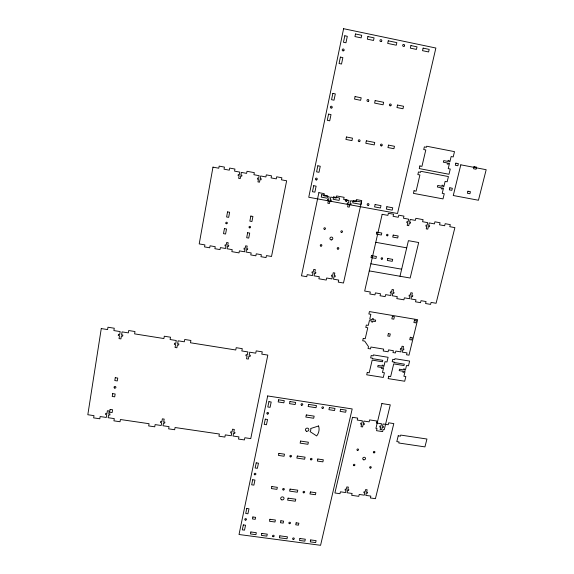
<?xml version="1.0" encoding="UTF-8"?>
<svg xmlns="http://www.w3.org/2000/svg" width="574" height="574" viewBox="0 0 574 574"><rect width="100%" height="100%" fill="white"/><g stroke="black" fill="none" stroke-linecap="round" stroke-linejoin="round"><path stroke-width="0.86" d="M399.992 276.252L408.408 240.664L418.676 242.515L410.173 278.024L369.269 270.899M370.89 263.796L401.664 269.192M375.934 242.343L406.715 247.839M101.268 328.572L87.822 414.737L93.993 415.641L93.641 417.879L99.804 418.783L100.156 416.545L106.312 417.449L106.764 414.65L105.53 414.471L105.709 413.352L106.943 413.531L107.395 410.733L109.239 411.006L108.787 413.804L110.014 413.983L109.835 415.102L108.608 414.923L108.149 417.714L114.291 418.618L113.925 420.842L120.045 421.739L120.418 419.515L149.068 423.712L148.68 425.93L154.743 426.812L155.131 424.602L161.186 425.492L161.674 422.722L160.462 422.543L160.663 421.438L161.875 421.617L162.363 418.841L164.186 419.113L163.69 421.883L164.896 422.062L164.702 423.167L163.49 422.988L163.002 425.757L169.036 426.64L168.641 428.85L174.668 429.732L175.07 427.522L219.368 434.016L218.938 436.204L224.879 437.072L225.309 434.891L231.243 435.759L231.781 433.026L230.597 432.853L230.813 431.763L232.004 431.935L232.542 429.201L234.328 429.46L233.783 432.2L234.967 432.373L234.752 433.463L233.561 433.291L233.022 436.018L238.942 436.886L238.504 439.067L244.409 439.928L244.847 437.754L250.745 438.615L267.821 355.091L261.794 354.136L262.253 351.848L256.212 350.886L255.753 353.175L249.704 352.206L249.138 355.069L250.35 355.263L250.121 356.404L248.908 356.21L248.341 359.066L246.533 358.779L247.093 355.923L245.887 355.729L246.11 354.589L247.322 354.782L247.889 351.919L241.826 350.958L242.278 348.662L236.201 347.693L235.756 349.989L190.482 342.778L190.905 340.461L184.735 339.478L184.319 341.795L178.141 340.812L177.624 343.711L178.858 343.912L178.65 345.067L177.416 344.874L176.9 347.765L175.048 347.471L175.565 344.579L174.331 344.378L174.532 343.223L175.773 343.417L176.29 340.518L170.098 339.535L170.507 337.211L164.3 336.221L163.899 338.545L134.603 333.881L134.99 331.542L128.72 330.538L128.339 332.884L122.061 331.887L121.588 334.814L122.843 335.015L122.649 336.185L121.394 335.984L120.92 338.904L119.04 338.61L119.514 335.682L118.258 335.489L118.445 334.312L119.701 334.513L120.174 331.585L113.882 330.581L114.262 328.235L107.955 327.223L107.582 329.576L101.268 328.572M110.129 409.413L109.677 412.218L112.131 412.577L112.59 409.779L110.129 409.413M112.691 393.635L112.231 396.462L114.7 396.828L115.159 394.001L112.691 393.635M115.274 377.706L114.807 380.562L117.29 380.935L117.756 378.087L115.274 377.706M212.976 167.134L199.207 243.914L204.904 244.904L204.545 246.906L209.711 247.803L210.077 245.801L215.236 246.698L214.87 248.7L220.021 249.59L220.394 247.595L225.539 248.492L226.005 245.995L224.972 245.816L225.159 244.818L226.192 244.998L226.658 242.493L228.201 242.766L227.734 245.263L228.761 245.442L228.574 246.44L227.548 246.26L227.082 248.757L232.219 249.654L231.839 251.642L239.014 252.89L239.394 250.895L244.517 251.785L244.99 249.303L243.972 249.123L244.158 248.126L245.184 248.305L245.665 245.816L247.2 246.081L246.72 248.571L247.738 248.75L247.552 249.747L246.526 249.568L246.045 252.058L251.154 252.94L250.773 254.928L255.868 255.81L256.255 253.83L261.349 254.713L260.962 256.693L266.042 257.575L266.436 255.595L271.516 256.478L286.641 180.788L281.468 179.827L281.877 177.761L276.697 176.799L276.288 178.866L271.1 177.904L271.509 175.838L266.307 174.869L265.906 176.943L260.704 175.981L260.201 178.564L261.242 178.758L261.041 179.791L260 179.597L259.505 182.18L257.948 181.893L258.444 179.31L257.403 179.117L257.597 178.083L258.644 178.277L259.139 175.687L253.923 174.718L254.318 172.645L246.999 171.289L246.612 173.37L241.374 172.394L240.893 174.991L241.941 175.185L241.74 176.225L240.7 176.031L240.212 178.622L238.641 178.335L239.128 175.737L238.081 175.551L238.275 174.51L239.322 174.704L239.803 172.107L234.558 171.131L234.945 169.05L229.693 168.074L229.306 170.162L224.047 169.187L224.427 167.099L219.16 166.116L218.78 168.211L212.976 167.134M224.441 228.617L223.508 233.654L225.575 234.02L226.515 228.983L224.441 228.617M227.548 211.892L226.601 216.979L228.674 217.345L229.622 212.265L227.548 211.892M247.645 232.714L246.684 237.729L248.736 238.095L249.704 233.08L247.645 232.714M250.845 216.068L249.869 221.126L251.936 221.499L252.912 216.441L250.845 216.068M267.671 395.952L239.021 534.509L320.579 545.3L352.192 408.939L267.671 395.952M343.604 28.7L308.747 197.262L397.509 213.506L435.874 48.029L343.604 28.7M243.34 524.916L242.314 529.859L244.517 530.154L245.55 525.21L243.34 524.916M246.748 508.492L245.715 513.486L247.925 513.787L248.965 508.794L246.748 508.492M252.718 479.735L251.663 484.815L253.895 485.123L254.949 480.051L252.718 479.735M256.219 462.859L255.15 467.989L257.389 468.312L258.458 463.182L256.219 462.859M265.288 419.149L264.191 424.408L266.458 424.746L267.549 419.486L265.288 419.149M268.912 401.671L267.807 406.988L270.081 407.332L271.186 402.015L268.912 401.671M313.713 185.718L312.464 191.716L314.868 192.161L316.109 186.163L313.713 185.718M317.845 165.8L316.583 171.856L318.993 172.308L320.256 166.252L317.845 165.8M328.565 114.111L327.273 120.339L329.713 120.813L331.011 114.592L328.565 114.111M332.863 93.404L331.557 99.704L334.003 100.192L335.316 93.899L332.863 93.404M340.389 57.106L339.062 63.527L341.53 64.03L342.865 57.615L340.389 57.106M344.816 35.775L343.467 42.261L345.957 42.777L347.306 36.291L344.816 35.775M318.871 192.67L301.479 275.8L306.753 276.711L307.19 274.652L312.464 275.563L313.009 272.987L311.955 272.808L312.17 271.775L313.232 271.961L313.777 269.385L315.356 269.658L314.81 272.234L315.865 272.413L315.643 273.446L314.595 273.26L314.043 275.836L319.309 276.74L318.871 278.792L326.219 280.055L326.663 278.003L331.908 278.907L332.468 276.345L331.42 276.166L331.643 275.14L332.69 275.319L333.25 272.75L334.821 273.023L334.262 275.592L335.309 275.771L335.087 276.797L334.039 276.618L333.48 279.179L338.717 280.076L338.265 282.121L343.489 283.018L361.735 200.577L356.404 199.594L355.937 201.725L350.606 200.742L350.018 203.411L351.087 203.612L350.858 204.674L349.788 204.48L349.207 207.142L347.607 206.855L348.188 204.186L347.119 203.992L347.349 202.923L348.418 203.117L348.999 200.448L343.654 199.465L344.12 197.327L336.615 195.942L336.156 198.087L330.796 197.097L330.222 199.774L331.298 199.974L331.069 201.043L329.993 200.85L329.426 203.519L327.819 203.225L328.385 200.556L327.309 200.355L327.539 199.286L328.615 199.479L329.182 196.803L323.808 195.813L324.26 193.66L318.871 192.67M252.869 516.973L252.452 518.961L255.208 519.334L255.624 517.346L252.869 516.973M250.852 531.976L250.436 533.942L255.918 534.674L256.334 532.701L250.852 531.976M278.62 399.813L278.175 401.944L283.85 402.812L284.302 400.681L278.62 399.813M321.72 194.708L321.218 197.097L327.187 198.195L327.697 195.806L321.72 194.708M355.493 33.981L354.947 36.578L361.146 37.87L361.699 35.279L355.493 33.981M261.816 533.433L261.392 535.399L266.86 536.123L267.283 534.157L261.816 533.433M271.825 486.551L271.387 488.574L276.926 489.349L277.357 487.333L271.825 486.551M278.907 453.367L278.469 455.426L284.051 456.237L284.496 454.178L278.907 453.367M289.97 401.549L289.518 403.673L295.172 404.534L295.632 402.417L289.97 401.549M333.659 196.911L333.15 199.286L339.098 200.383L339.614 198.001L333.659 196.911M346.452 136.992L345.928 139.446L351.962 140.616L352.486 138.155L346.452 136.992M355.076 96.576L354.538 99.087L360.637 100.307L361.175 97.795L355.076 96.576M367.891 36.571L367.338 39.161L373.516 40.453L374.069 37.862L367.891 36.571M269.916 519.276L269.493 521.264L274.975 522.003L275.405 520.022L269.916 519.276M280.873 520.761L280.442 522.735L283.176 523.108L283.606 521.127L280.873 520.761M279.825 535.829L279.402 537.788L287.007 538.792L287.445 536.841L279.825 535.829M288.076 498.153L287.639 500.155L295.323 501.224L295.768 499.222L288.076 498.153M290.064 489.105L289.619 491.122L297.325 492.198L297.77 490.189L290.064 489.105M297.303 456.036L296.851 458.088L304.622 459.214L305.081 457.162L297.303 456.036M300.582 441.069L300.13 443.142L307.929 444.283L308.389 442.217L300.582 441.069M306.301 414.959L305.842 417.061L313.691 418.245L314.157 416.143L306.301 414.959M308.611 404.397L308.152 406.514L316.023 407.719L316.489 405.603L308.611 404.397M353.268 200.52L352.752 202.895L361.032 204.416L361.555 202.048L353.268 200.52M366.341 140.838L365.803 143.285L374.198 144.906L374.743 142.467L366.341 140.838M375.152 100.586L374.607 103.09L383.08 104.784L383.633 102.287L375.152 100.586M388.246 40.826L387.68 43.409L396.275 45.203L396.842 42.627L388.246 40.826M296.155 522.828L295.718 524.794L298.437 525.167L298.875 523.194L296.155 522.828M299.915 538.498L299.47 540.45L304.88 541.167L305.318 539.216L299.915 538.498M310.391 491.954L309.946 493.963L315.413 494.723L315.872 492.722L310.391 491.954M317.817 459.006L317.35 461.051L322.875 461.855L323.334 459.81L317.817 459.006M329.397 407.576L328.924 409.685L334.513 410.539L334.994 408.437L329.397 407.576M375.116 204.545L374.585 206.905L380.462 207.989L381 205.628L375.116 204.545M388.498 145.129L387.952 147.561L393.915 148.716L394.467 146.277L388.498 145.129M397.524 105.056L396.964 107.546L402.977 108.744L403.544 106.262L397.524 105.056M410.919 45.568L410.338 48.137L416.437 49.414L417.025 46.846L410.919 45.568M371.464 255.617L371.019 257.575L375.97 258.451L376.415 256.492L371.464 255.617M376.802 232.14L376.357 234.12L381.33 235.017L381.782 233.037L376.802 232.14M382.155 214.317L364.677 291.047L370.309 292.008L369.85 294.01L374.951 294.878L375.41 292.884L380.512 293.752L380.045 295.754L385.14 296.622L385.606 294.627L390.686 295.495L391.274 292.998L390.255 292.826L390.492 291.829L391.511 292.001L392.099 289.504L393.621 289.77L393.032 292.266L394.051 292.439L393.814 293.436L392.795 293.264L392.214 295.754L397.287 296.622L396.813 298.609L403.902 299.822L404.376 297.834L409.427 298.702L410.03 296.22L409.018 296.041L409.255 295.05L410.267 295.223L410.862 292.733L412.383 292.998L411.78 295.481L412.792 295.653L412.555 296.65L411.544 296.478L410.941 298.961L415.992 299.822L415.511 301.802L420.541 302.663L421.029 300.683L426.059 301.544L425.571 303.524L430.593 304.378L431.081 302.405L436.096 303.266L454.888 227.627L449.779 226.694L450.289 224.628L445.173 223.688L444.663 225.754L439.541 224.814L440.05 222.748L434.913 221.808L434.41 223.882L429.273 222.942L428.649 225.525L429.682 225.711L429.431 226.744L428.405 226.558L427.781 229.141L426.238 228.861L426.862 226.278L425.829 226.091L426.08 225.058L427.106 225.245L427.73 222.655L422.586 221.715L423.081 219.641L415.856 218.314L415.361 220.394L410.195 219.447L409.585 222.045L410.618 222.231L410.374 223.272L409.341 223.078L408.731 225.668L407.181 225.388L407.791 222.798L406.758 222.612L407.002 221.571L408.035 221.758L408.645 219.16L403.465 218.213L403.953 216.133L398.765 215.185L398.277 217.266L393.09 216.319L393.57 214.231L388.361 213.277L387.888 215.365L382.155 214.317M310.721 539.933L310.276 541.878L315.664 542.595L316.109 540.651L310.721 539.933M340.576 409.291L340.095 411.393L345.67 412.24L346.151 410.137L340.576 409.291M386.869 206.712L386.331 209.065L392.193 210.141L392.731 207.795L386.869 206.712M423.117 48.123L422.529 50.684L428.606 51.947L429.194 49.393L423.117 48.123M363.256 338.395L362.703 340.769L364.677 341.092L368.486 346.624L368.049 348.518L370.495 348.913L370.94 347.026L383.654 349.1L383.21 350.979L388.089 351.776L388.533 349.889L393.405 350.685L392.953 352.565L395.386 352.96L395.838 351.08L400.695 351.876L401.269 349.523L400.293 349.365L400.523 348.425L401.491 348.583L402.065 346.23L403.522 346.466L402.955 348.82L403.924 348.978L403.694 349.918L402.726 349.76L402.159 352.113L407.009 352.902L406.55 354.775L408.975 355.17L417.642 319.689L369.426 311.582L368.874 313.992L370.854 314.33L369.742 319.137L372.217 319.546L372.44 318.584L373.423 318.749L373.2 319.711L375.669 320.127L375.339 321.562L372.87 321.153L372.648 322.114L371.658 321.949L371.88 320.988L369.412 320.579L368.307 325.365L366.327 325.042L365.781 327.431L367.755 327.761L365.222 338.717L363.256 338.395M387.773 258.501L387.321 260.452L392.243 261.321L392.695 259.369L387.773 258.501M393.204 235.089L392.745 237.069L397.696 237.959L398.155 235.986L393.204 235.089M352.493 417.312L334.9 492.973L339.995 493.69L340.432 491.818L345.519 492.535L346.072 490.189L345.053 490.045L345.275 489.113L346.294 489.256L346.847 486.91L348.375 487.125L347.822 489.471L348.834 489.615L348.612 490.548L347.6 490.404L347.048 492.75L352.12 493.461L351.675 495.333L358.772 496.323L359.216 494.458L364.275 495.168L364.834 492.836L363.823 492.693L364.052 491.76L365.064 491.904L365.631 489.565L367.145 489.78L366.578 492.119L367.59 492.262L367.367 493.195L366.356 493.052L365.789 495.384L370.84 496.094L370.388 497.959L375.425 498.663L393.807 423.59L388.67 422.808L388.196 424.753L383.059 423.971L382.471 426.403L383.497 426.561L383.26 427.53L382.234 427.372L381.645 429.797L380.11 429.567L380.691 427.142L379.665 426.984L379.895 426.016L380.928 426.166L381.509 423.741L376.357 422.959L376.831 421.007L369.599 419.91L369.132 421.861L363.966 421.079L363.385 423.512L364.425 423.669L364.189 424.645L363.155 424.487L362.581 426.92L361.032 426.69L361.606 424.258L360.572 424.1L360.802 423.124L361.835 423.282L362.409 420.842L357.229 420.053L357.688 418.102L352.493 417.312M367.252 372.469L366.707 374.808L383.296 377.441L384.408 372.77L382.456 372.461L383.576 367.783L382.593 367.625L382.37 368.558L381.394 368.408L381.617 367.468L377.706 366.843L378.044 365.437L381.954 366.061L382.176 365.121L383.152 365.279L382.93 366.219L383.906 366.377L385.025 361.677L386.984 361.993L388.103 357.286L373.394 354.904L373.172 355.851L371.206 355.536L370.653 357.896L372.619 358.212L372.512 358.685L382.801 360.343L382.471 361.756L372.182 360.099L369.211 372.777L367.252 372.469M414.041 190.769L413.431 193.366L442.999 198.898L444.254 193.725L442.217 193.345L443.48 188.157L442.461 187.963L442.21 189.004L441.184 188.81L441.442 187.777L437.352 187.002L437.732 185.445L441.815 186.213L442.066 185.172L443.092 185.366L442.834 186.407L443.86 186.6L445.123 181.398L447.16 181.786L448.43 176.562L420.771 171.296L420.527 172.344L418.46 171.956L417.85 174.575L419.91 174.97L416.1 191.156L414.041 190.769M419.874 165.958L419.257 168.591L448.99 174.266L450.267 169.029L448.215 168.634L449.492 163.375L448.466 163.181L448.215 164.236L447.189 164.035L447.44 162.98L443.329 162.191L443.716 160.612L447.82 161.402L448.079 160.347L449.105 160.548L448.846 161.603L449.88 161.796L451.157 156.523L453.209 156.924L454.5 151.636L426.676 146.227L426.425 147.288L424.351 146.887L423.727 149.549L425.8 149.95L421.94 166.352L419.874 165.958M388.333 333.637L387.773 336.012L389.732 336.335L390.291 333.968L388.333 333.637M392.408 316.446L391.841 318.843L393.807 319.173L394.381 316.776L392.408 316.446M381.875 403.558L375.913 428.419L377.025 428.584L376.522 430.687L382.636 431.605L383.145 429.51L384.257 429.682L390.277 404.857L381.875 403.558M388.698 376.271L388.139 378.61L404.699 381.236L405.84 376.566L403.895 376.257L405.036 371.579L404.067 371.421L403.838 372.361L402.862 372.203L403.091 371.263L399.188 370.639L399.533 369.233L403.436 369.857L403.658 368.917L404.634 369.075L404.405 370.015L405.38 370.173L406.528 365.473L408.48 365.789L409.635 361.075L394.955 358.707L394.733 359.647L392.767 359.331L392.2 361.692L394.159 362.007L394.051 362.481L404.318 364.138L403.974 365.552L393.707 363.894L390.657 376.58L388.698 376.271M410.31 337.275L409.736 339.636L411.68 339.959L412.254 337.591L410.31 337.275M414.478 320.156L413.897 322.538L415.849 322.868L416.43 320.479L414.478 320.156M449.829 187.791L449.327 189.851L451.846 190.324L452.348 188.272L449.829 187.791M455.849 163.16L455.34 165.24L457.873 165.728L458.382 163.647L455.849 163.16M460.814 164.824L453.266 195.519L478.451 200.247L486.178 169.71L460.814 164.824M398.234 435.802L396.806 441.607L399.038 441.944L398.779 442.999L424.939 446.895L426.948 439.024L400.738 435.085L400.48 436.14L398.234 435.802M467.925 191.214L467.415 193.259L469.919 193.732L470.429 191.687L467.925 191.214M474.052 166.661L473.528 168.742L476.054 169.222L476.571 167.149L474.052 166.661M318.592 425.973L310.649 428.541A3.717 3.401 -14.7 0 1 310.068 431.619L316.683 435.946A12.068 11.035 -14.7 0 0 318.592 425.973M387.299 235.806A0.775 0.739 -37.4 0 0 387.916 234.623A0.775 0.739 -37.4 0 0 386.596 234.73A0.775 0.739 -37.4 0 0 387.299 235.806M337.964 249.159A0.825 0.796 -29.3 0 0 338.753 247.968A0.825 0.796 -29.3 0 0 337.333 247.932A0.825 0.796 -29.3 0 0 337.964 249.159M341.659 232.434A0.839 0.804 -32.5 0 0 342.377 231.186A0.839 0.804 -32.5 0 0 340.942 231.236A0.839 0.804 -32.5 0 0 341.659 232.434M324.619 229.378A0.825 0.804 -30.1 0 0 325.379 228.172A0.825 0.804 -30.1 0 0 323.958 228.151A0.825 0.804 -30.1 0 0 324.619 229.378M320.974 246.153A0.818 0.789 -26.8 0 0 321.827 245.033A0.818 0.789 -26.8 0 0 320.428 244.897A0.818 0.789 -26.8 0 0 320.974 246.153M331.32 239.925A1.471 1.421 -29.7 0 0 332.64 237.772A1.471 1.421 -29.7 0 0 330.115 237.787A1.471 1.421 -29.7 0 0 331.32 239.925M404.189 46.135A0.99 0.94 -70.5 0 0 403.945 44.456A0.99 0.94 -70.5 0 0 402.668 45.568A0.99 0.94 -70.5 0 0 404.189 46.135M381.48 41.393A0.99 0.947 -73.5 0 0 381.222 39.706A0.99 0.947 -73.5 0 0 379.945 40.819A0.99 0.947 -73.5 0 0 381.48 41.393M316.468 179.935A0.933 0.911 -41.5 0 0 317.085 178.457A0.933 0.911 -41.5 0 0 315.499 178.693A0.933 0.911 -41.5 0 0 316.468 179.935M343.826 50.655A0.99 0.947 -77.3 0 0 343.439 49.005A0.99 0.947 -77.3 0 0 342.24 50.203A0.99 0.947 -77.3 0 0 343.826 50.655M331.829 107.926A0.961 0.933 -67.8 0 0 331.664 106.283A0.961 0.933 -67.8 0 0 330.344 107.273A0.961 0.933 -67.8 0 0 331.829 107.926M368.379 101.254A0.961 0.926 -65 0 0 368.35 99.596A0.961 0.926 -65 0 0 366.965 100.493A0.961 0.926 -65 0 0 368.379 101.254M390.779 105.724A0.961 0.918 -62.4 0 0 390.765 104.073A0.961 0.918 -62.4 0 0 389.38 104.963A0.961 0.918 -62.4 0 0 390.779 105.724M359.518 141.577A0.947 0.918 -56 0 0 359.711 139.963A0.947 0.918 -56 0 0 358.241 140.637A0.947 0.918 -56 0 0 359.518 141.577M381.71 145.861A0.947 0.911 -54.5 0 0 381.911 144.253A0.947 0.911 -54.5 0 0 380.44 144.928A0.947 0.911 -54.5 0 0 381.71 145.861M346.294 201.345A0.926 0.897 -39.5 0 0 346.918 199.888A0.926 0.897 -39.5 0 0 345.354 200.125A0.926 0.897 -39.5 0 0 346.294 201.345M368.178 205.37A0.918 0.89 -41 0 0 368.809 203.921A0.918 0.89 -41 0 0 367.245 204.15A0.918 0.89 -41 0 0 368.178 205.37M281.762 499.839A1.693 1.514 -11.8 0 0 284.022 498.081A1.693 1.514 -11.8 0 0 281.289 497.256A1.693 1.514 -11.8 0 0 281.762 499.839M303.56 492.801A0.847 0.761 -13.6 0 0 304.694 491.918A0.847 0.761 -13.6 0 0 303.337 491.509A0.847 0.761 -13.6 0 0 303.56 492.801M283.197 489.952A0.847 0.761 -12 0 0 284.331 489.07A0.847 0.761 -12 0 0 282.96 488.661A0.847 0.761 -12 0 0 283.197 489.952M290.379 456.875A0.854 0.775 -12.9 0 0 291.52 455.978A0.854 0.775 -12.9 0 0 290.143 455.548A0.854 0.775 -12.9 0 0 290.379 456.875M310.972 459.86A0.854 0.775 -14.6 0 0 312.048 458.899A0.854 0.775 -14.6 0 0 310.649 458.569A0.854 0.775 -14.6 0 0 310.972 459.86M322.459 408.423A0.868 0.796 -16.7 0 0 323.549 407.44A0.868 0.796 -16.7 0 0 322.129 407.081A0.868 0.796 -16.7 0 0 322.459 408.423M301.644 405.244A0.868 0.804 -14.7 0 0 302.742 404.254A0.868 0.804 -14.7 0 0 301.307 403.902A0.868 0.804 -14.7 0 0 301.644 405.244M273.052 536.683A0.839 0.739 -11 0 0 274.171 535.822A0.839 0.739 -11 0 0 272.822 535.42A0.839 0.739 -11 0 0 273.052 536.683M293.171 539.352A0.832 0.739 -12.4 0 0 294.283 538.491A0.832 0.739 -12.4 0 0 292.941 538.096A0.832 0.739 -12.4 0 0 293.171 539.352M267.376 414.012A0.868 0.804 -11 0 0 268.539 413.093A0.868 0.804 -11 0 0 267.125 412.641A0.868 0.804 -11 0 0 267.376 414.012M254.698 474.748A0.854 0.775 -9.7 0 0 255.896 473.93A0.854 0.775 -9.7 0 0 254.555 473.421A0.854 0.775 -9.7 0 0 254.698 474.748M245.285 520.058A0.847 0.753 -9 0 0 246.468 519.255A0.847 0.753 -9 0 0 245.141 518.767A0.847 0.753 -9 0 0 245.285 520.058M289.375 523.675A0.839 0.746 -12.2 0 0 290.494 522.814A0.839 0.746 -12.2 0 0 289.145 522.412A0.839 0.746 -12.2 0 0 289.375 523.675M306.616 431.225A1.722 1.571 -14.7 0 0 308.79 429.266A1.722 1.571 -14.7 0 0 305.949 428.577A1.722 1.571 -14.7 0 0 306.616 431.225M114.398 387.967A0.94 0.861 5.1 0 0 115.912 387.436A0.94 0.861 5.1 0 0 114.642 386.489A0.94 0.861 5.1 0 0 114.398 387.967M249.468 227.813A0.789 0.768 -8.3 0 0 250.573 227.031A0.789 0.768 -8.3 0 0 249.331 226.493A0.789 0.768 -8.3 0 0 249.468 227.813M226.134 223.645A0.789 0.775 0.4 0 0 227.347 223.021A0.789 0.775 0.4 0 0 226.185 222.31A0.789 0.775 0.4 0 0 226.134 223.645M363.773 459.831A1.421 1.284 -18.9 0 0 365.48 458.131A1.421 1.284 -18.9 0 0 363.112 457.715A1.421 1.284 -18.9 0 0 363.773 459.831M353.914 465.693A0.796 0.718 -18 0 0 354.89 464.768A0.796 0.718 -18 0 0 353.577 464.502A0.796 0.718 -18 0 0 353.914 465.693M357.53 450.418A0.804 0.725 -18.7 0 0 358.506 449.471A0.804 0.725 -18.7 0 0 357.179 449.212A0.804 0.725 -18.7 0 0 357.53 450.418M373.954 452.85A0.811 0.732 -19.9 0 0 374.901 451.853A0.811 0.732 -19.9 0 0 373.545 451.652A0.811 0.732 -19.9 0 0 373.954 452.85M370.237 468.068A0.804 0.718 -19.2 0 0 371.227 467.136A0.804 0.718 -19.2 0 0 369.914 466.863A0.804 0.718 -19.2 0 0 370.237 468.068M381.904 259.218A0.768 0.732 -33.6 0 0 382.514 258.049A0.768 0.732 -33.6 0 0 381.201 258.156A0.768 0.732 -33.6 0 0 381.904 259.218"/></g></svg>
